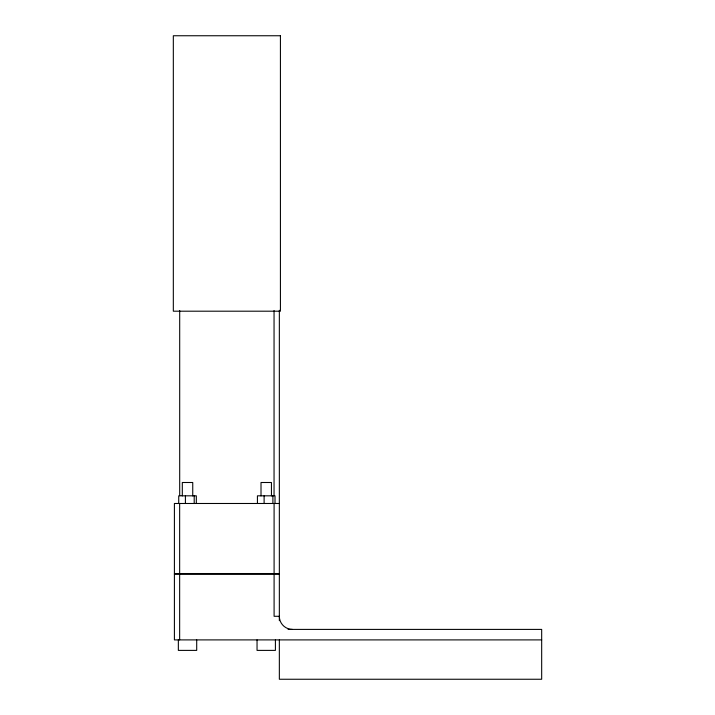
<?xml version="1.0" encoding="UTF-8"?>
<svg xmlns="http://www.w3.org/2000/svg" width="715" height="715" viewBox="0 0 715 715"><rect width="100%" height="100%" fill="white"/><g stroke="black" fill="none" stroke-linecap="round" stroke-linejoin="round"><path stroke-width="1.07" d="M279.342 503.485L174.406 503.485L174.406 639.898L541.675 639.898M174.406 573.528L279.342 573.528M174.406 574.315L279.342 574.315M288.082 629.406L541.675 629.406L541.675 679.25L279.342 679.25L279.342 639.898M279.342 310.274L279.342 620.665M275.409 639.898L275.409 650.391L257.043 650.391L257.043 639.898M275.016 503.485L275.016 495.826L257.427 495.826L257.427 503.485M274.051 310.56L274.051 495.683M274.095 503.485L274.095 573.528M274.095 574.315L274.095 616.294L279.342 616.294A13.12 13.12 0 0 0 292.462 629.406M272.907 495.826L272.907 503.485M271.441 495.897L271.441 482.5L261.011 482.5L261.011 495.897M264.112 495.826L264.112 503.485M196.705 639.898L196.705 650.391L178.348 650.391L178.348 639.898M196.321 503.485L196.321 495.826L178.732 495.826L178.732 503.485M194.203 495.826L194.203 503.485M192.746 495.897L192.746 482.5L182.307 482.5L182.307 495.897M185.408 495.826L185.408 503.485M179.697 310.56L179.697 495.683M179.653 503.485L179.653 573.528M179.653 574.315L179.653 639.898M280.423 35.75L173.325 35.75L173.325 311.195L280.423 311.195L280.423 35.75"/></g></svg>
